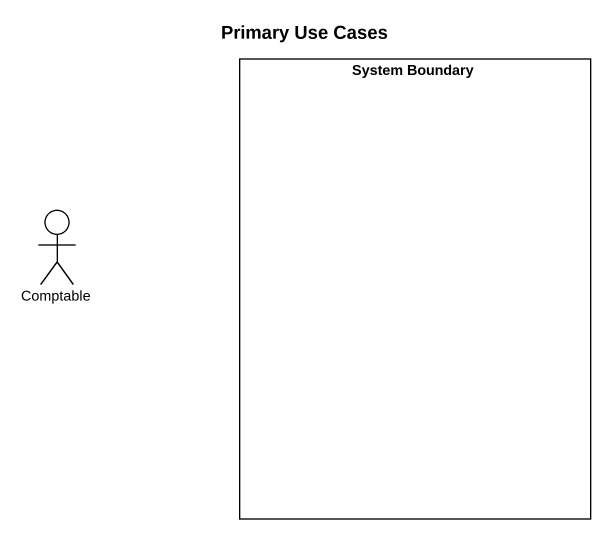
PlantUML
@startuml
title Primary Use Cases
rectangle "System Boundary" as System_Boundary
actor Comptable
@enduml
